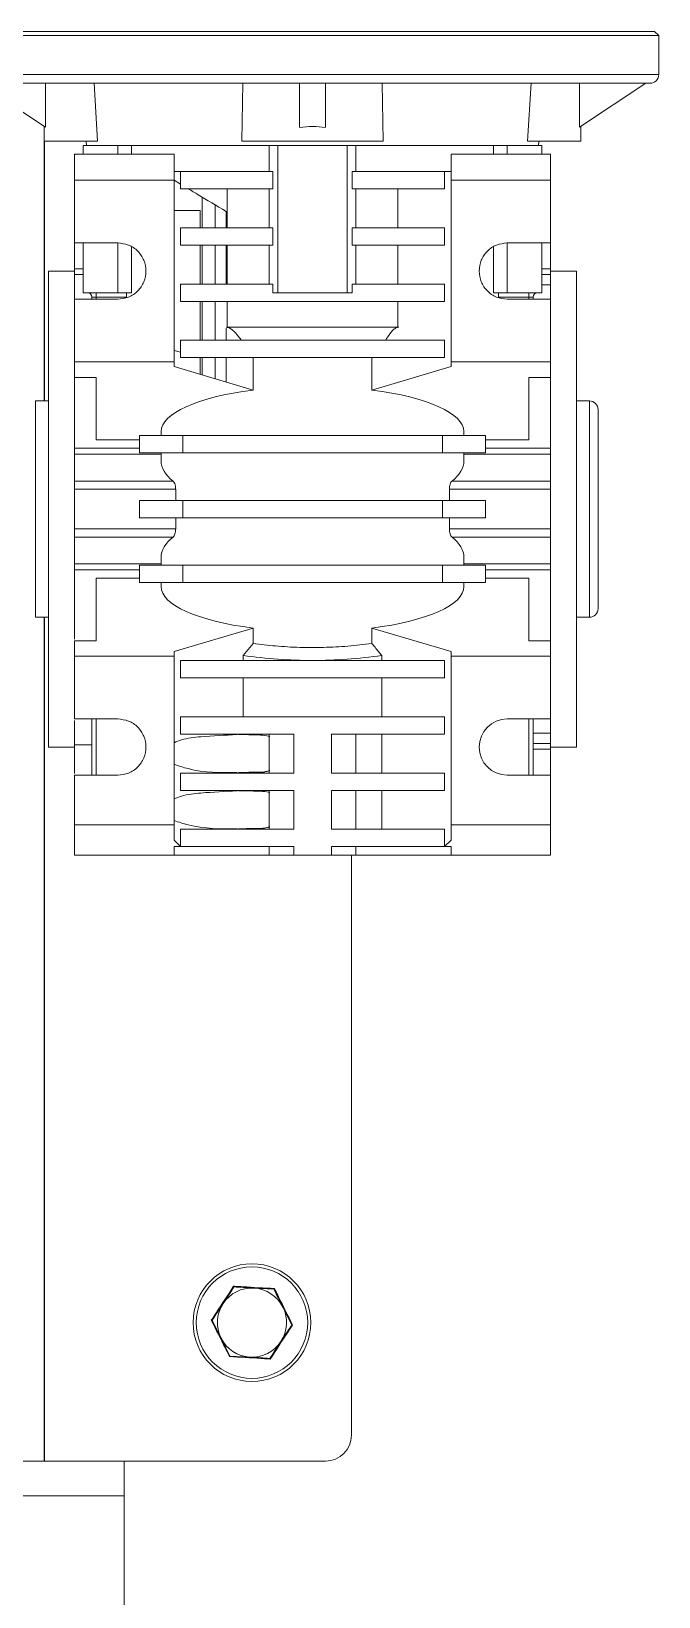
# Model space of a CAD drawing. Header units: millimetres. Extents: x 1650 to 6065, y 324 to 3836.
# Drawn here: x 3289.59 to 3296.84, y 2709.16 to 2727.25 of the extents above; entities that cross this region are included whole.
import ezdxf

# ---------------------------------------------------------------- set-up
doc = ezdxf.new("R2010")
doc.units = ezdxf.units.MM

# ---------------------------------------------------------------- blocks, each defined once
blk = doc.blocks.new('A$C67844AE1')
at = {"color": 1, "linetype": 'Continuous', "lineweight": 0}
for p, q in [((68.605, 87.486), (60.605, 87.486)), ((60.655, 87.536), (68.555, 87.536)), ((68.605, 87.486), (68.555, 87.536)), ((68.605, 87.036), (68.605, 87.486)), ((68.605, 87.036), (60.605, 87.036)), ((61.518, 86.427), (60.755, 86.936)), ((61.518, 86.936), (61.518, 86.427)), ((62.08, 86.936), (62.121, 86.266)), ((63.8, 86.936), (63.788, 86.266)), ((64.455, 86.936), (64.455, 86.427)), ((64.755, 86.427), (64.755, 86.936)), ((65.422, 86.266), (65.409, 86.936)), ((67.089, 86.266), (67.13, 86.936)), ((67.691, 86.936), (67.691, 86.427)), ((68.455, 86.936), (67.691, 86.427)), ((61.505, 86.436), (61.505, 86.266)), ((67.705, 86.266), (67.705, 86.436)), ((61.505, 86.266), (62.121, 86.266)), ((61.505, 83.266), (61.505, 86.266)), ((61.506, 83.266), (61.506, 86.266)), ((61.855, 86.116), (61.855, 85.816)), ((63.005, 86.116), (61.855, 86.116)), ((61.955, 86.216), (61.955, 86.116)), ((62.019, 86.216), (61.955, 86.216)), ((61.99, 86.266), (61.992, 86.216)), ((62.019, 86.216), (67.191, 86.216)), ((62.355, 86.116), (62.355, 86.216)), ((62.514, 86.116), (62.514, 86.216)), ((63.005, 85.816), (63.005, 86.116)), ((63.788, 86.266), (65.422, 86.266)), ((64.105, 86.216), (64.105, 85.916)), ((64.205, 84.516), (64.205, 86.216)), ((65.005, 84.516), (65.005, 86.216)), ((65.105, 85.916), (65.105, 86.216)), ((67.355, 86.116), (66.205, 86.116)), ((66.205, 86.116), (66.205, 85.816)), ((66.696, 86.116), (66.696, 86.216)), ((66.855, 86.216), (66.855, 86.116)), ((67.089, 86.266), (67.705, 86.266)), ((67.217, 86.216), (67.22, 86.266)), ((67.255, 86.116), (67.255, 86.216)), ((67.355, 85.816), (67.355, 86.116)), ((63.079, 85.916), (63.005, 85.916)), ((64.146, 85.916), (63.079, 85.916)), ((63.079, 85.716), (63.079, 85.916)), ((64.146, 85.716), (64.146, 85.916)), ((65.063, 85.916), (65.063, 85.716)), ((66.13, 85.916), (65.063, 85.916)), ((66.205, 85.916), (66.13, 85.916)), ((66.13, 85.916), (66.13, 85.716)), ((61.855, 85.816), (63.005, 85.816)), ((61.855, 85.091), (61.855, 85.816)), ((63.005, 83.716), (63.005, 85.816)), ((63.079, 85.772), (63.005, 85.816)), ((66.205, 85.816), (67.355, 85.816)), ((66.205, 83.716), (66.205, 85.816)), ((67.355, 85.816), (67.355, 85.091)), ((63.079, 85.716), (64.146, 85.716)), ((63.33, 85.621), (63.33, 85.266)), ((63.619, 85.266), (63.619, 85.716)), ((64.105, 85.716), (64.105, 85.266)), ((65.063, 85.716), (66.13, 85.716)), ((65.105, 85.266), (65.105, 85.716)), ((65.591, 85.716), (65.591, 85.266)), ((63.005, 85.466), (63.305, 85.466)), ((63.305, 85.466), (63.305, 85.266)), ((63.48, 85.266), (63.48, 85.531)), ((63.605, 85.266), (63.605, 85.456)), ((63.079, 85.266), (64.146, 85.266)), ((63.079, 85.066), (63.079, 85.266)), ((64.146, 85.066), (64.146, 85.266)), ((65.063, 85.266), (65.063, 85.066)), ((66.13, 85.266), (65.063, 85.266)), ((66.13, 85.266), (66.13, 85.066)), ((62.355, 85.091), (61.855, 85.091)), ((61.855, 84.791), (61.855, 85.091)), ((61.955, 85.091), (61.955, 84.516)), ((62.355, 84.516), (62.355, 85.091)), ((62.514, 85.043), (62.514, 84.516)), ((63.079, 85.066), (64.146, 85.066)), ((63.305, 85.066), (63.305, 84.616)), ((63.33, 85.066), (63.33, 84.616)), ((63.48, 84.616), (63.48, 85.066)), ((63.605, 84.616), (63.605, 85.066)), ((63.619, 84.616), (63.619, 85.066)), ((64.105, 85.066), (64.105, 84.616)), ((65.063, 85.066), (66.13, 85.066)), ((65.105, 84.616), (65.105, 85.066)), ((65.591, 85.066), (65.591, 84.616)), ((66.696, 84.516), (66.696, 85.043)), ((67.355, 85.091), (66.855, 85.091)), ((66.855, 85.091), (66.855, 84.516)), ((67.255, 84.516), (67.255, 85.091)), ((67.355, 85.091), (67.355, 84.791)), ((61.855, 84.766), (61.555, 84.766)), ((61.555, 79.266), (61.555, 84.766)), ((61.855, 84.727), (61.855, 84.791)), ((61.855, 84.791), (61.955, 84.791)), ((61.855, 84.441), (61.855, 84.727)), ((61.955, 84.727), (61.855, 84.727)), ((67.355, 84.791), (67.255, 84.791)), ((67.355, 84.727), (67.255, 84.727)), ((67.355, 84.791), (67.355, 84.727)), ((67.655, 84.766), (67.355, 84.766)), ((67.355, 84.727), (67.355, 84.606)), ((67.655, 82.016), (67.655, 84.766)), ((62.105, 84.516), (62.105, 84.466)), ((62.355, 84.516), (62.514, 84.516)), ((63.079, 84.616), (64.146, 84.616)), ((63.079, 84.416), (63.079, 84.616)), ((64.146, 84.516), (64.146, 84.616)), ((64.146, 84.516), (64.205, 84.516)), ((64.205, 84.516), (65.005, 84.516)), ((65.005, 84.516), (65.063, 84.516)), ((65.063, 84.616), (65.063, 84.516)), ((66.13, 84.616), (65.063, 84.616)), ((66.13, 84.616), (66.13, 84.416)), ((66.696, 84.516), (66.855, 84.516)), ((67.105, 84.516), (67.105, 84.466)), ((67.355, 84.606), (67.255, 84.606)), ((67.355, 84.606), (67.355, 84.441)), ((61.855, 83.716), (61.855, 84.441)), ((61.855, 84.441), (62.355, 84.441)), ((62.105, 84.466), (62.055, 84.466)), ((62.055, 84.441), (62.055, 84.466)), ((62.456, 84.466), (62.105, 84.466)), ((62.105, 84.441), (62.105, 84.466)), ((63.079, 84.416), (66.13, 84.416)), ((63.305, 84.416), (63.305, 83.966)), ((63.33, 84.416), (63.33, 83.966)), ((63.48, 83.966), (63.48, 84.416)), ((63.619, 84.116), (63.619, 84.416)), ((65.591, 84.416), (65.591, 84.116)), ((66.753, 84.466), (67.105, 84.466)), ((66.855, 84.441), (67.355, 84.441)), ((67.155, 84.466), (67.105, 84.466)), ((67.105, 84.466), (67.105, 84.441)), ((67.155, 84.441), (67.155, 84.466)), ((67.355, 83.716), (67.355, 84.441)), ((63.079, 83.966), (66.13, 83.966)), ((63.079, 83.766), (63.079, 83.966)), ((66.13, 83.966), (66.13, 83.766)), ((63.079, 83.828), (63.005, 83.85)), ((63.079, 83.766), (66.13, 83.766)), ((63.305, 83.761), (63.287, 83.766)), ((63.305, 83.766), (63.305, 83.761)), ((63.305, 83.574), (63.305, 83.761)), ((63.33, 83.766), (63.33, 83.567)), ((63.48, 83.522), (63.48, 83.766)), ((63.919, 83.766), (63.919, 83.391)), ((65.29, 83.391), (65.29, 83.766)), ((61.855, 83.716), (63.005, 83.716)), ((61.855, 83.537), (61.855, 83.716)), ((63.005, 83.716), (63.005, 83.664)), ((63.005, 83.664), (63.919, 83.391)), ((65.29, 83.391), (66.205, 83.664)), ((66.205, 83.716), (67.355, 83.716)), ((66.205, 83.664), (66.205, 83.716)), ((67.355, 83.716), (67.355, 83.537)), ((62.105, 83.537), (61.855, 83.537)), ((61.855, 82.718), (61.855, 83.537)), ((62.105, 83.537), (62.105, 82.816)), ((67.355, 83.537), (67.105, 83.537)), ((67.105, 83.537), (67.105, 82.816)), ((67.355, 83.537), (67.355, 82.718)), ((61.555, 83.266), (61.405, 83.266)), ((61.405, 83.266), (61.405, 80.766)), ((67.805, 83.266), (67.655, 83.266)), ((67.805, 80.766), (67.805, 83.266)), ((63.105, 82.866), (62.605, 82.866)), ((62.605, 82.866), (62.605, 82.666)), ((62.855, 82.911), (62.855, 82.866)), ((66.105, 82.866), (63.105, 82.866)), ((63.105, 82.866), (63.105, 82.666)), ((66.605, 82.866), (66.105, 82.866)), ((66.105, 82.866), (66.105, 82.666)), ((66.355, 82.866), (66.355, 82.911)), ((66.605, 82.866), (66.605, 82.666)), ((61.855, 82.649), (61.855, 82.718)), ((61.855, 82.718), (62.605, 82.718)), ((62.605, 82.816), (62.105, 82.816)), ((63.105, 82.666), (62.605, 82.666)), ((62.855, 82.666), (62.855, 82.572)), ((66.105, 82.666), (63.105, 82.666)), ((66.605, 82.666), (66.105, 82.666)), ((66.355, 82.572), (66.355, 82.666)), ((67.105, 82.816), (66.605, 82.816)), ((66.605, 82.718), (67.355, 82.718)), ((67.355, 82.718), (67.355, 82.649)), ((61.855, 82.339), (61.855, 82.649)), ((62.855, 82.649), (61.855, 82.649)), ((66.355, 82.649), (67.355, 82.649)), ((67.355, 82.649), (67.355, 82.339)), ((61.855, 82.339), (62.993, 82.339)), ((61.855, 82.339), (61.855, 82.245)), ((67.355, 82.339), (66.216, 82.339)), ((67.355, 82.245), (67.355, 82.339)), ((63.024, 82.245), (61.855, 82.245)), ((61.855, 81.788), (61.855, 82.245)), ((63.105, 82.116), (62.605, 82.116)), ((62.605, 82.116), (62.605, 81.916)), ((63.024, 82.116), (63.024, 82.245)), ((66.105, 82.116), (63.105, 82.116)), ((63.105, 82.116), (63.105, 81.916)), ((66.105, 82.116), (66.105, 81.916)), ((66.605, 82.116), (66.105, 82.116)), ((66.186, 82.116), (66.186, 82.245)), ((66.186, 82.245), (67.355, 82.245)), ((66.605, 82.116), (66.605, 81.916)), ((67.355, 82.245), (67.355, 81.788)), ((67.655, 79.266), (67.655, 82.016)), ((61.855, 81.788), (61.855, 81.693)), ((61.855, 81.788), (63.024, 81.788)), ((63.105, 81.916), (62.605, 81.916)), ((63.024, 81.788), (63.024, 81.916)), ((66.105, 81.916), (63.105, 81.916)), ((66.605, 81.916), (66.105, 81.916)), ((66.186, 81.788), (66.186, 81.916)), ((67.355, 81.788), (66.186, 81.788)), ((67.355, 81.693), (67.355, 81.788)), ((61.855, 81.384), (61.855, 81.693)), ((62.993, 81.693), (61.855, 81.693)), ((66.216, 81.693), (67.355, 81.693)), ((67.355, 81.693), (67.355, 81.384)), ((62.855, 81.46), (62.855, 81.366)), ((66.355, 81.366), (66.355, 81.46)), ((61.855, 81.314), (61.855, 81.384)), ((61.855, 81.384), (62.855, 81.384)), ((62.605, 81.314), (61.855, 81.314)), ((62.105, 81.216), (62.605, 81.216)), ((62.105, 80.495), (62.105, 81.216)), ((63.105, 81.366), (62.605, 81.366)), ((62.605, 81.366), (62.605, 81.166)), ((66.105, 81.366), (63.105, 81.366)), ((63.105, 81.366), (63.105, 81.166)), ((66.605, 81.366), (66.105, 81.366)), ((66.105, 81.366), (66.105, 81.166)), ((67.355, 81.384), (66.355, 81.384)), ((66.605, 81.366), (66.605, 81.166)), ((67.355, 81.314), (66.605, 81.314)), ((66.605, 81.216), (67.105, 81.216)), ((67.105, 81.216), (67.105, 80.495)), ((67.355, 81.384), (67.355, 81.314)), ((67.355, 81.314), (67.355, 80.495)), ((63.105, 81.166), (62.605, 81.166)), ((62.855, 81.166), (62.855, 81.121)), ((66.105, 81.166), (63.105, 81.166)), ((66.605, 81.166), (66.105, 81.166)), ((66.355, 81.121), (66.355, 81.166)), ((61.405, 80.766), (61.555, 80.766)), ((61.505, 71.016), (61.505, 80.766)), ((61.506, 71.016), (61.506, 80.766)), ((67.655, 80.766), (67.805, 80.766)), ((61.855, 80.316), (61.855, 80.495)), ((61.855, 80.495), (62.105, 80.495)), ((63.919, 80.641), (63.005, 80.369)), ((63.919, 80.641), (63.919, 80.464)), ((66.205, 80.369), (65.29, 80.641)), ((65.29, 80.464), (65.29, 80.641)), ((67.105, 80.495), (67.355, 80.495)), ((67.355, 80.495), (67.355, 80.316)), ((63.005, 80.316), (61.855, 80.316)), ((61.855, 80.316), (61.855, 79.591)), ((63.005, 80.369), (63.005, 80.316)), ((63.005, 80.316), (63.005, 78.366)), ((63.919, 80.464), (63.805, 80.323)), ((63.805, 80.266), (63.805, 80.323)), ((65.404, 80.266), (65.404, 80.323)), ((66.205, 80.316), (66.205, 80.369)), ((67.355, 80.316), (66.205, 80.316)), ((66.205, 80.316), (66.205, 78.366)), ((67.355, 80.316), (67.355, 79.591)), ((63.079, 80.066), (63.079, 80.266)), ((66.13, 80.266), (63.079, 80.266)), ((66.13, 80.266), (66.13, 80.066)), ((63.079, 80.066), (66.13, 80.066)), ((63.805, 79.616), (63.805, 80.066)), ((65.404, 80.066), (65.404, 79.616)), ((62.355, 79.591), (61.855, 79.591)), ((62.055, 78.941), (62.055, 79.591)), ((62.105, 78.941), (62.105, 79.591)), ((63.079, 79.416), (63.079, 79.616)), ((66.13, 79.616), (63.079, 79.616)), ((66.13, 79.616), (66.13, 79.416)), ((67.355, 79.591), (66.855, 79.591)), ((67.105, 79.591), (67.105, 78.941)), ((67.155, 78.941), (67.155, 79.591)), ((67.355, 79.591), (67.355, 79.426)), ((63.079, 79.416), (64.387, 79.416)), ((64.105, 79.416), (64.105, 78.966)), ((64.387, 79.416), (64.387, 78.966)), ((64.823, 78.966), (64.823, 79.416)), ((64.823, 79.416), (66.13, 79.416)), ((65.105, 78.966), (65.105, 79.416)), ((65.404, 79.416), (65.404, 78.966)), ((67.155, 79.426), (67.355, 79.426)), ((67.155, 79.421), (67.155, 79.426)), ((67.355, 79.426), (67.355, 79.306)), ((61.555, 79.266), (61.855, 79.266)), ((61.855, 78.959), (61.855, 79.293)), ((61.855, 79.293), (62.055, 79.293)), ((67.155, 79.306), (67.355, 79.306)), ((67.155, 79.241), (67.355, 79.241)), ((67.355, 79.306), (67.355, 79.241)), ((67.355, 79.266), (67.655, 79.266)), ((67.355, 79.241), (67.355, 78.941)), ((61.855, 78.941), (62.355, 78.941)), ((61.855, 78.366), (61.855, 78.941)), ((63.079, 78.766), (63.079, 78.966)), ((64.387, 78.966), (63.079, 78.966)), ((66.13, 78.966), (64.823, 78.966)), ((66.13, 78.966), (66.13, 78.766)), ((66.855, 78.941), (67.355, 78.941)), ((67.355, 78.941), (67.355, 78.366)), ((63.079, 78.766), (64.387, 78.766)), ((64.105, 78.766), (64.105, 78.316)), ((64.387, 78.766), (64.387, 78.316)), ((64.823, 78.316), (64.823, 78.766)), ((64.823, 78.766), (66.13, 78.766)), ((65.105, 78.316), (65.105, 78.766)), ((65.404, 78.766), (65.404, 78.316)), ((63.005, 78.366), (61.855, 78.366)), ((61.855, 78.366), (61.855, 78.016)), ((63.005, 78.19), (63.005, 78.366)), ((67.355, 78.366), (66.205, 78.366)), ((66.205, 78.366), (66.205, 78.19)), ((67.355, 78.016), (67.355, 78.366)), ((63.005, 78.19), (63.079, 78.116)), ((63.079, 78.116), (63.079, 78.316)), ((64.387, 78.316), (63.079, 78.316)), ((66.13, 78.316), (64.823, 78.316)), ((66.13, 78.316), (66.13, 78.116)), ((66.13, 78.116), (66.205, 78.19)), ((61.855, 78.016), (63.005, 78.016)), ((62.373, 78.016), (62.373, 78.016)), ((62.623, 78.016), (62.623, 78.016)), ((62.68, 78.016), (62.68, 78.016)), ((62.705, 78.016), (62.705, 78.016)), ((63.005, 78.116), (63.005, 78.016)), ((63.079, 78.116), (63.005, 78.116)), ((63.079, 78.116), (64.387, 78.116)), ((64.105, 78.116), (64.105, 78.016)), ((64.387, 78.016), (64.387, 78.116)), ((64.387, 78.016), (64.823, 78.016)), ((64.823, 78.116), (64.823, 78.016)), ((64.823, 78.116), (66.13, 78.116)), ((65.055, 71.316), (65.055, 78.016)), ((65.105, 78.116), (65.105, 78.016)), ((66.205, 78.116), (66.13, 78.116)), ((66.205, 78.116), (66.205, 78.016)), ((67.355, 78.016), (66.205, 78.016)), ((66.505, 78.016), (66.505, 78.016)), ((66.53, 78.016), (66.53, 78.016)), ((66.587, 78.016), (66.587, 78.016)), ((66.837, 78.016), (66.837, 78.016)), ((64.158, 73.002), (63.928, 73.015)), ((64.366, 72.589), (64.262, 72.796)), ((63.444, 72.643), (63.547, 72.436)), ((63.651, 72.23), (63.882, 72.217)), ((61.204, 71.016), (61.505, 71.016)), ((61.505, 71.016), (61.506, 71.016)), ((61.506, 71.016), (64.755, 71.016)), ((62.428, 60.198), (62.428, 71.016)), ((62.428, 70.616), (51.868, 70.616))]:
    blk.add_line(p, q, dxfattribs=at)
for radius in [0.68, 0.644]:
    blk.add_circle((63.905, 72.616), radius, dxfattribs=at)
for centre, radius, start, end in [((68.505, 87.036), 0.1, 270, 0), ((62.005, 84.466), 0.05, 0, 90), ((67.205, 84.466), 0.05, 90, 180), ((67.805, 83.166), 0.1, 0, 90), ((67.805, 80.866), 0.1, 270, 0), ((66.855, 79.266), 0.325, 90, 270), ((63.905, 72.616), 0.4, 86.6925, 146.6925), ((63.905, 72.616), 0.4, 26.6925, 86.6925), ((63.905, 72.616), 0.4, 146.6925, 206.6925), ((63.905, 72.616), 0.4, 326.6925, 26.6925), ((63.905, 72.616), 0.4, 206.6925, 266.6925), ((63.905, 72.616), 0.4, 266.6925, 326.6925), ((64.755, 71.316), 0.3, 270, 0)]:
    blk.add_arc(centre, radius, start, end, dxfattribs=at)
for centre, major_axis, ratio, start_param, end_param in [((64.605, 85.869), (0.85, 0), 0.666667, 1.393397, 1.748196), ((64.605, 82.911), (1.75, 0), 0.298246, 1.973459, 3.141593), ((64.605, 82.911), (1.75, 0), 0.298246, 0, 1.168133), ((64.605, 82.572), (1.75, 0), 0.340967, 3.141593, 3.542083), ((64.605, 82.572), (1.75, 0), 0.340967, 5.882695, 6.283185), ((64.605, 81.46), (1.75, 0), 0.340967, 2.741102, 3.141593), ((64.605, 81.46), (1.75, 0), 0.340967, 0, 0.40049), ((64.605, 81.121), (1.75, 0), 0.298246, 3.141593, 4.309726), ((64.605, 81.121), (1.75, 0), 0.298246, 5.115052, 6.283185)]:
    blk.add_ellipse(centre, major_axis=major_axis, ratio=ratio, start_param=start_param, end_param=end_param, dxfattribs=at)
for points, knots in [([(60.805, 87.536), (60.811, 87.536), (60.824, 87.536), (60.924, 87.536), (61.084, 87.536), (61.304, 87.536), (61.581, 87.536), (61.91, 87.536), (62.285, 87.536), (62.699, 87.536), (63.146, 87.536), (63.618, 87.536), (64.107, 87.536), (64.605, 87.536), (65.102, 87.536), (65.591, 87.536), (66.063, 87.536), (66.51, 87.536), (66.925, 87.536), (67.299, 87.536), (67.628, 87.536), (67.905, 87.536), (68.126, 87.536), (68.285, 87.536), (68.386, 87.536), (68.398, 87.536), (68.405, 87.536)], [0, 0, 0, 0, 0.041667, 0.083332, 0.124999, 0.166667, 0.208334, 0.25, 0.291666, 0.333333, 0.375, 0.416667, 0.458333, 0.5, 0.541667, 0.583333, 0.625, 0.666667, 0.708334, 0.75, 0.791666, 0.833333, 0.875001, 0.916668, 0.958333, 1, 1, 1, 1]), ([(68.505, 86.936), (68.499, 86.936), (68.488, 86.936), (68.394, 86.936), (68.252, 86.936), (68.074, 86.936), (67.873, 86.936), (67.637, 86.936), (67.367, 86.936), (67.068, 86.936), (66.745, 86.936), (66.402, 86.936), (66.009, 86.936), (65.568, 86.936), (65.085, 86.936), (64.605, 86.936), (64.124, 86.936), (63.642, 86.936), (63.2, 86.936), (62.808, 86.936), (62.465, 86.936), (62.141, 86.936), (61.842, 86.936), (61.572, 86.936), (61.336, 86.936), (61.136, 86.936), (60.957, 86.936), (60.815, 86.936), (60.722, 86.936), (60.71, 86.936), (60.705, 86.936)], [0, 0, 0, 0, 0.0388167, 0.0788307, 0.1199755, 0.1521365, 0.1843027, 0.2171489, 0.25, 0.2828462, 0.3156967, 0.3478579, 0.3800245, 0.4211647, 0.4611832, 0.5000001, 0.5388132, 0.5788319, 0.6199756, 0.6521379, 0.6843034, 0.71715, 0.7500001, 0.7828463, 0.8156972, 0.847859, 0.8800246, 0.9211653, 0.9611814, 1, 1, 1, 1]), ([(64.205, 86.216), (64.176, 86.216), (64.118, 86.216), (64.109, 86.216), (64.105, 86.216)], [0, 0, 0, 0, 0.499988, 1, 1, 1, 1]), ([(65.105, 86.216), (65.1, 86.216), (65.091, 86.216), (65.034, 86.216), (65.005, 86.216)], [0, 0, 0, 0, 0.500012, 1, 1, 1, 1]), ([(67.255, 86.216), (67.229, 86.216), (67.179, 86.216), (67.08, 86.216), (66.971, 86.216), (66.893, 86.216), (66.855, 86.216)], [0, 0, 0, 0, 0.250008, 0.499992, 0.749997, 1, 1, 1, 1]), ([(63.605, 85.456), (63.494, 85.522), (63.339, 85.615), (63.208, 85.694), (63.171, 85.716)], [0, 0, 0, 0, 0.7174425, 1, 1, 1, 1]), ([(62.355, 84.441), (62.397, 84.446), (62.482, 84.456), (62.591, 84.531), (62.663, 84.638), (62.688, 84.766), (62.663, 84.894), (62.591, 85.001), (62.482, 85.076), (62.397, 85.086), (62.355, 85.091)], [0, 0, 0, 0, 0.125001, 0.250001, 0.375002, 0.5, 0.624998, 0.749999, 0.874999, 1, 1, 1, 1]), ([(66.855, 85.091), (66.812, 85.086), (66.727, 85.076), (66.62, 85.001), (66.544, 84.894), (66.535, 84.809), (66.53, 84.766)], [0, 0, 0, 0, 0.249996, 0.499997, 0.750003, 1, 1, 1, 1]), ([(66.53, 84.766), (66.535, 84.724), (66.544, 84.638), (66.62, 84.531), (66.727, 84.456), (66.812, 84.446), (66.855, 84.441)], [0, 0, 0, 0, 0.249997, 0.500003, 0.750004, 1, 1, 1, 1]), ([(61.955, 84.516), (61.98, 84.516), (62.03, 84.516), (62.129, 84.516), (62.239, 84.516), (62.316, 84.516), (62.355, 84.516)], [0, 0, 0, 0, 0.250004, 0.49999, 0.749996, 1, 1, 1, 1]), ([(62.458, 84.516), (62.458, 84.516), (62.457, 84.514), (62.457, 84.506), (62.456, 84.493), (62.456, 84.479), (62.456, 84.47), (62.456, 84.466)], [0, 0, 0, 0, 0.2151121, 0.4299838, 0.644712, 0.8592763, 1, 1, 1, 1]), ([(66.753, 84.466), (66.753, 84.472), (66.753, 84.483), (66.753, 84.498), (66.752, 84.509), (66.752, 84.515), (66.751, 84.516), (66.751, 84.516)], [0, 0, 0, 0, 0.214508, 0.428954, 0.643372, 0.857832, 1, 1, 1, 1]), ([(66.855, 84.516), (66.893, 84.516), (66.971, 84.516), (67.08, 84.516), (67.179, 84.516), (67.229, 84.516), (67.255, 84.516)], [0, 0, 0, 0, 0.250003, 0.500008, 0.749992, 1, 1, 1, 1]), ([(63.605, 84.105), (63.605, 84.072), (63.605, 84.032), (63.605, 83.976), (63.605, 83.966)], [0, 0, 0, 0, 0.816706, 1, 1, 1, 1]), ([(63.607, 84.117), (63.614, 84.116), (63.629, 84.115), (63.657, 84.103), (63.711, 84.063), (63.747, 84.012), (63.777, 83.973), (63.782, 83.966)], [0, 0, 0, 0, 0.0761183, 0.157047, 0.3361672, 0.8857188, 1, 1, 1, 1]), ([(63.619, 84.116), (63.776, 84.116), (64.09, 84.116), (64.605, 84.116), (65.119, 84.116), (65.434, 84.116), (65.591, 84.116)], [0, 0, 0, 0, 0.2500009, 0.5, 0.7499991, 1, 1, 1, 1]), ([(65.45, 83.966), (65.457, 83.979), (65.48, 84.017), (65.514, 84.067), (65.555, 84.102), (65.582, 84.115), (65.596, 84.117), (65.603, 84.117)], [0, 0, 0, 0, 0.213433, 0.649537, 0.842544, 0.925004, 1, 1, 1, 1]), ([(63.605, 83.766), (63.605, 83.705), (63.605, 83.619), (63.605, 83.514), (63.605, 83.485)], [0, 0, 0, 0, 0.71835, 1, 1, 1, 1]), ([(67.905, 82.016), (67.905, 82.086), (67.905, 82.231), (67.905, 82.445), (67.905, 82.651), (67.905, 82.835), (67.905, 82.985), (67.905, 83.091), (67.905, 83.155), (67.905, 83.162), (67.905, 83.166)], [0, 0, 0, 0, 0.116517, 0.240011, 0.368642, 0.499999, 0.631362, 0.759987, 0.883483, 1, 1, 1, 1]), ([(62.993, 82.339), (62.998, 82.334), (63.007, 82.325), (63.018, 82.297), (63.023, 82.268), (63.023, 82.251), (63.024, 82.245)], [0, 0, 0, 0, 0.292291, 0.585229, 0.858974, 1, 1, 1, 1]), ([(66.186, 82.245), (66.186, 82.255), (66.187, 82.276), (66.194, 82.304), (66.204, 82.327), (66.212, 82.335), (66.216, 82.339)], [0, 0, 0, 0, 0.244142, 0.487892, 0.742088, 1, 1, 1, 1]), ([(67.905, 80.866), (67.905, 80.87), (67.905, 80.878), (67.905, 80.942), (67.905, 81.048), (67.905, 81.197), (67.905, 81.381), (67.905, 81.587), (67.905, 81.802), (67.905, 81.946), (67.905, 82.016)], [0, 0, 0, 0, 0.116518, 0.240012, 0.368637, 0.5, 0.631358, 0.759994, 0.883483, 1, 1, 1, 1]), ([(63.024, 81.788), (63.023, 81.777), (63.022, 81.756), (63.015, 81.728), (63.005, 81.706), (62.997, 81.697), (62.993, 81.693)], [0, 0, 0, 0, 0.2441455, 0.4878135, 0.7420835, 1, 1, 1, 1]), ([(66.186, 81.788), (66.186, 81.777), (66.187, 81.756), (66.194, 81.728), (66.204, 81.706), (66.212, 81.697), (66.216, 81.693)], [0, 0, 0, 0, 0.244146, 0.487819, 0.742083, 1, 1, 1, 1]), ([(61.855, 80.513), (61.855, 80.546), (61.855, 80.684), (61.855, 80.952), (61.855, 81.193), (61.855, 81.314)], [0, 0, 0, 0, 0.13974, 0.569862, 1, 1, 1, 1]), ([(63.805, 80.323), (63.937, 80.307), (64.193, 80.274), (64.47, 80.269), (64.605, 80.266)], [0, 0, 0, 0, 0.513447, 1, 1, 1, 1]), ([(63.919, 80.464), (64.004, 80.453), (64.178, 80.431), (64.454, 80.416), (64.735, 80.415), (65.018, 80.43), (65.198, 80.453), (65.29, 80.464)], [0, 0, 0, 0, 0.194852, 0.39516, 0.590059, 0.790628, 1, 1, 1, 1]), ([(64.605, 80.266), (64.739, 80.269), (65.016, 80.274), (65.273, 80.307), (65.404, 80.323)], [0, 0, 0, 0, 0.486557, 1, 1, 1, 1]), ([(65.291, 80.464), (65.303, 80.449), (65.328, 80.418), (65.366, 80.371), (65.391, 80.339), (65.404, 80.323)], [0, 0, 0, 0, 0.321236, 0.660656, 1, 1, 1, 1]), ([(62.355, 78.941), (62.397, 78.946), (62.482, 78.956), (62.591, 79.031), (62.663, 79.138), (62.688, 79.266), (62.663, 79.394), (62.591, 79.501), (62.482, 79.576), (62.397, 79.586), (62.355, 79.591)], [0, 0, 0, 0, 0.125002, 0.250003, 0.374995, 0.500006, 0.625005, 0.749997, 0.874998, 1, 1, 1, 1]), ([(61.855, 79.293), (61.855, 79.328), (61.855, 79.398), (61.855, 79.5), (61.855, 79.571), (61.855, 79.574)], [0, 0, 0, 0, 0.490549, 0.98109, 1, 1, 1, 1]), ([(63.733, 79.41), (63.594, 79.404), (63.38, 79.393), (63.132, 79.368), (63.033, 79.328), (63.005, 79.317)], [0, 0, 0, 0, 0.569205, 0.876556, 1, 1, 1, 1]), ([(63.748, 79.41), (63.812, 79.412), (63.93, 79.415), (64.048, 79.416), (64.102, 79.416)], [0, 0, 0, 0, 0.54165, 1, 1, 1, 1]), ([(64.111, 79.389), (64.1, 79.392), (64.057, 79.403), (63.937, 79.409), (63.83, 79.41), (63.755, 79.411)], [0, 0, 0, 0, 0.100505, 0.372416, 1, 1, 1, 1]), ([(63.005, 79.067), (63.059, 79.049), (63.296, 78.969), (63.543, 78.971), (63.733, 78.972)], [0, 0, 0, 0, 0.229057, 1, 1, 1, 1]), ([(64.092, 78.966), (64.042, 78.967), (63.927, 78.967), (63.812, 78.97), (63.749, 78.972)], [0, 0, 0, 0, 0.443242, 1, 1, 1, 1]), ([(63.755, 78.971), (63.83, 78.974), (63.928, 78.977), (64.036, 78.976), (64.079, 78.986), (64.1, 78.991), (64.111, 78.994)], [0, 0, 0, 0, 0.6269713, 0.8219134, 0.89952, 1, 1, 1, 1]), ([(63.733, 78.76), (63.594, 78.754), (63.38, 78.743), (63.132, 78.718), (63.033, 78.678), (63.005, 78.667)], [0, 0, 0, 0, 0.569208, 0.876559, 1, 1, 1, 1]), ([(63.748, 78.76), (63.812, 78.762), (63.93, 78.765), (64.048, 78.766), (64.102, 78.766)], [0, 0, 0, 0, 0.54165, 1, 1, 1, 1]), ([(64.111, 78.739), (64.1, 78.742), (64.057, 78.753), (63.937, 78.759), (63.83, 78.76), (63.755, 78.761)], [0, 0, 0, 0, 0.100505, 0.372416, 1, 1, 1, 1]), ([(63.005, 78.417), (63.059, 78.399), (63.296, 78.319), (63.543, 78.321), (63.733, 78.322)], [0, 0, 0, 0, 0.229054, 1, 1, 1, 1]), ([(64.092, 78.316), (64.042, 78.317), (63.927, 78.317), (63.812, 78.32), (63.749, 78.322)], [0, 0, 0, 0, 0.443242, 1, 1, 1, 1]), ([(63.755, 78.321), (63.83, 78.324), (63.928, 78.327), (64.036, 78.326), (64.079, 78.336), (64.1, 78.341), (64.111, 78.344)], [0, 0, 0, 0, 0.626974, 0.821915, 0.899521, 1, 1, 1, 1]), ([(63.005, 78.016), (63.073, 78.016), (63.209, 78.016), (63.474, 78.016), (63.773, 78.016), (63.994, 78.016), (64.105, 78.016)], [0, 0, 0, 0, 0.250004, 0.499995, 0.750002, 1, 1, 1, 1]), ([(64.105, 78.016), (64.108, 78.016), (64.116, 78.016), (64.176, 78.016), (64.266, 78.016), (64.346, 78.016), (64.387, 78.016)], [0, 0, 0, 0, 0.249983, 0.500013, 0.75001, 1, 1, 1, 1]), ([(64.823, 78.016), (64.863, 78.016), (64.944, 78.016), (65.033, 78.016), (65.093, 78.016), (65.101, 78.016), (65.105, 78.016)], [0, 0, 0, 0, 0.24999, 0.499987, 0.750017, 1, 1, 1, 1]), ([(65.105, 78.016), (65.215, 78.016), (65.437, 78.016), (65.735, 78.016), (66.001, 78.016), (66.137, 78.016), (66.205, 78.016)], [0, 0, 0, 0, 0.25, 0.500005, 0.749996, 1, 1, 1, 1]), ([(63.435, 72.643), (63.439, 72.649), (63.459, 72.679), (63.545, 72.81), (63.627, 72.936), (63.693, 73.037)], [0, 0, 0, 0, 0.046562, 0.232944, 1, 1, 1, 1]), ([(63.697, 73.029), (63.689, 73.016), (63.648, 72.954), (63.605, 72.888), (63.57, 72.836)], [0, 0, 0, 0, 0.197214, 1, 1, 1, 1]), ([(63.693, 73.037), (63.7, 73.036), (63.736, 73.034), (63.892, 73.025), (64.042, 73.016), (64.163, 73.01)], [0, 0, 0, 0, 0.04657, 0.232944, 1, 1, 1, 1]), ([(63.928, 73.015), (63.922, 73.016), (63.844, 73.02), (63.768, 73.025), (63.697, 73.029)], [0, 0, 0, 0, 0.070185, 1, 1, 1, 1]), ([(64.262, 72.796), (64.26, 72.801), (64.225, 72.87), (64.19, 72.939), (64.158, 73.002)], [0, 0, 0, 0, 0.070185, 1, 1, 1, 1]), ([(64.163, 73.01), (64.166, 73.003), (64.183, 72.971), (64.252, 72.831), (64.32, 72.697), (64.375, 72.589)], [0, 0, 0, 0, 0.04658, 0.232942, 1, 1, 1, 1]), ([(63.57, 72.836), (63.561, 72.821), (63.518, 72.756), (63.476, 72.692), (63.444, 72.643)], [0, 0, 0, 0, 0.221049, 1, 1, 1, 1]), ([(63.646, 72.223), (63.643, 72.229), (63.627, 72.261), (63.557, 72.401), (63.489, 72.535), (63.435, 72.643)], [0, 0, 0, 0, 0.046561, 0.232927, 1, 1, 1, 1]), ([(64.375, 72.589), (64.371, 72.583), (64.351, 72.553), (64.265, 72.423), (64.182, 72.297), (64.116, 72.195)], [0, 0, 0, 0, 0.046562, 0.232944, 1, 1, 1, 1]), ([(64.239, 72.396), (64.273, 72.449), (64.316, 72.514), (64.358, 72.577), (64.366, 72.589)], [0, 0, 0, 0, 0.802753, 1, 1, 1, 1]), ([(63.547, 72.436), (63.55, 72.432), (63.585, 72.362), (63.619, 72.294), (63.651, 72.23)], [0, 0, 0, 0, 0.070185, 1, 1, 1, 1]), ([(64.112, 72.203), (64.145, 72.253), (64.187, 72.317), (64.23, 72.382), (64.239, 72.396)], [0, 0, 0, 0, 0.778942, 1, 1, 1, 1]), ([(64.116, 72.195), (64.109, 72.196), (64.073, 72.198), (63.917, 72.208), (63.767, 72.216), (63.646, 72.223)], [0, 0, 0, 0, 0.04657, 0.232945, 1, 1, 1, 1]), ([(63.882, 72.217), (63.887, 72.216), (63.965, 72.212), (64.041, 72.208), (64.112, 72.203)], [0, 0, 0, 0, 0.070188, 1, 1, 1, 1])]:
    blk.add_open_spline(points, degree=3, knots=knots, dxfattribs=at)

msp = doc.modelspace()

# ---------------------------------------------------------------- block references
msp.add_blockref('A$C67844AE1', (3228.236, 2639.713))

doc.saveas('drawing.dxf')
